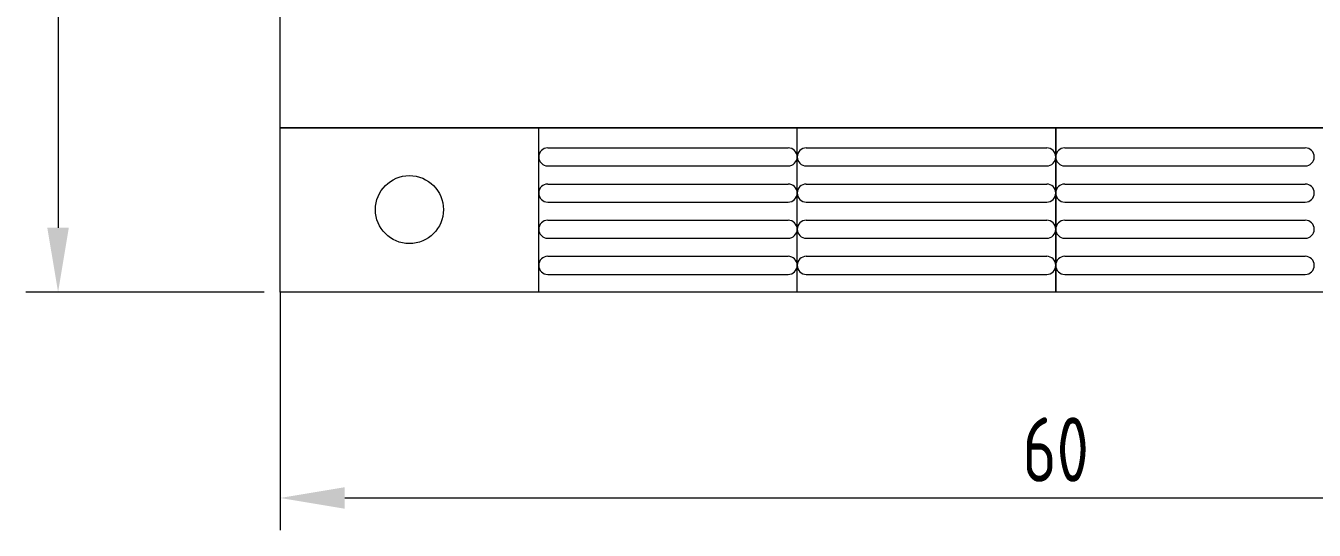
# Model space of a CAD drawing. Header units: millimetres. Extents: x 1414 to 7445, y -6250 to 7681.
# Drawn here: x 2496.62 to 2546.46, y -6088.73 to -6069.19 of the extents above; entities that cross this region are included whole.
import ezdxf

# ---------------------------------------------------------------- set-up
doc = ezdxf.new("R2010")
doc.units = ezdxf.units.MM
doc.layers.get('DEFPOINTS').update_dxf_attribs({"lineweight": 0})
doc.layers.add('Схемы и шкафы', color=7, linetype='Continuous')
doc.styles.get("Standard").update_dxf_attribs({"font": 'romans.shx', "width": 0.7, "height": 2.5})
doc.dimstyles.new('ISO-25', dxfattribs={"dimtxt": 2.5, "dimasz": 2.5, "dimexe": 1.25, "dimexo": 0.625, "dimtad": 1, "dimtxsty": 'Standard', "dimcen": 2.5, "dimadec": 0, "dimazin": 0, "dimtfac": 1, "dimtmove": 0, "dimatfit": 3, "dimfxl": 0, "dimarcsym": 0})

# ---------------------------------------------------------------- blocks, each defined once
blk = doc.blocks.new('*D78')
at = {"color": 0, "lineweight": -2, "transparency": 16777216}
for p, q in [((8.592, 214), (-0.625, 214)), ((0.625, 211.5), (0.625, 13.5)), ((8.592, 11), (-0.625, 11))]:
    blk.add_line(p, q, dxfattribs=at)
at = {"color": 0, "transparency": 16777216}
for points in [[(0.208, 211.5), (1.042, 211.5), (0.625, 214)], [(0.208, 13.5), (1.042, 13.5), (0.625, 11)]]:
    blk.add_solid(points, dxfattribs=at)
at = {"layer": 'DEFPOINTS', "color": 0, "transparency": 16777216}
for p in [(9.217, 214), (0.625, 11), (9.217, 11)]:
    blk.add_point(p, dxfattribs=at)
at = {"color": 0, "lineweight": 0, "transparency": 16777216, "insert": (-1.25, 112.5), "char_height": 2.5, "attachment_point": 5, "rotation": 90}
blk.add_mtext('203', dxfattribs=at)
blk = doc.blocks.new('*D79')
at = {"color": 0, "lineweight": -2, "transparency": 16777216}
for p, q in [((9.217, 11), (9.217, 1.783)), ((69.217, 10.375), (69.217, 1.783)), ((11.717, 3.033), (66.717, 3.033))]:
    blk.add_line(p, q, dxfattribs=at)
at = {"color": 0, "transparency": 16777216}
for points in [[(11.717, 3.45), (11.717, 2.616), (9.217, 3.033)], [(66.717, 3.45), (66.717, 2.616), (69.217, 3.033)]]:
    blk.add_solid(points, dxfattribs=at)
at = {"layer": 'DEFPOINTS', "color": 0, "transparency": 16777216}
for p in [(9.217, 11.625), (69.217, 11), (69.217, 3.033)]:
    blk.add_point(p, dxfattribs=at)
at = {"color": 0, "lineweight": 0, "transparency": 16777216, "insert": (39.217, 4.908), "char_height": 2.5, "attachment_point": 5}
blk.add_mtext('60', dxfattribs=at)
blk = doc.blocks.new('A$C0D7F3277')
at = {"color": 0, "lineweight": 0}
for p, q in [((9.217, 17.371), (9.217, 214)), ((9.217, 17.371), (69.217, 17.371)), ((19.217, 11), (19.217, 17.371)), ((29.217, 11), (29.217, 17.371)), ((39.217, 11), (39.217, 17.371)), ((39.217, 17.371), (39.217, 11)), ((19.567, 16.591), (28.867, 16.591)), ((29.567, 16.591), (38.867, 16.591)), ((39.567, 16.591), (48.867, 16.591)), ((19.567, 15.891), (28.867, 15.891)), ((29.567, 15.891), (38.867, 15.891)), ((39.567, 15.891), (48.867, 15.891)), ((19.567, 15.191), (28.867, 15.191)), ((29.567, 15.191), (38.867, 15.191)), ((39.567, 15.191), (48.867, 15.191)), ((19.567, 14.491), (28.867, 14.491)), ((29.567, 14.491), (38.867, 14.491)), ((39.567, 14.491), (48.867, 14.491)), ((19.567, 13.791), (28.867, 13.791)), ((29.567, 13.791), (38.867, 13.791)), ((39.567, 13.791), (48.867, 13.791)), ((19.567, 13.091), (28.867, 13.091)), ((29.567, 13.091), (38.867, 13.091)), ((39.567, 13.091), (48.867, 13.091)), ((19.567, 12.391), (28.867, 12.391)), ((29.567, 12.391), (38.867, 12.391)), ((39.567, 12.391), (48.867, 12.391)), ((19.567, 11.691), (28.867, 11.691)), ((29.567, 11.691), (38.867, 11.691)), ((39.567, 11.691), (48.867, 11.691))]:
    blk.add_line(p, q, dxfattribs=at)
for points in [[(9.217, 214), (69.217, 214), (69.217, 17.371), (9.217, 17.371)], [(9.217, 214), (69.217, 214), (69.217, 11), (9.217, 11)]]:
    blk.add_lwpolyline(points, close=True, dxfattribs=at)
blk.add_circle((14.217, 14.199), 1.316, dxfattribs=at)
for centre, start, end in [((19.567, 16.241), 90, 270), ((28.867, 16.241), 270, 90), ((29.567, 16.241), 90, 270), ((38.867, 16.241), 270, 90), ((39.567, 16.241), 90, 270), ((48.867, 16.241), 270, 90), ((19.567, 14.841), 90, 270), ((28.867, 14.841), 270, 90), ((29.567, 14.841), 90, 270), ((38.867, 14.841), 270, 90), ((39.567, 14.841), 90, 270), ((48.867, 14.841), 270, 90), ((19.567, 13.441), 90, 270), ((28.867, 13.441), 270, 90), ((29.567, 13.441), 90, 270), ((38.867, 13.441), 270, 90), ((39.567, 13.441), 90, 270), ((48.867, 13.441), 270, 90), ((19.567, 12.041), 90, 270), ((28.867, 12.041), 270, 90), ((29.567, 12.041), 90, 270), ((38.867, 12.041), 270, 90), ((39.567, 12.041), 90, 270), ((48.867, 12.041), 270, 90)]:
    blk.add_arc(centre, 0.35, start, end, dxfattribs=at)
for base, p1, p2, angle, picture, middle in [((0.625, 11), (9.217, 214), (9.217, 11), 90, '*D78', (-1.25, 112.5)), ((69.217, 3.033), (9.217, 11.625), (69.217, 11), 180, '*D79', (39.217, 4.908))]:
    dim = blk.add_linear_dim(base=base, p1=p1, p2=p2, angle=angle, dimstyle='ISO-25', dxfattribs=at)
    dim.commit()
    dim.dimension.update_dxf_attribs({"geometry": picture, "text_midpoint": middle})
blk = doc.blocks.new('*U77')
at = {"color": 0, "lineweight": 0}
blk.add_blockref('A$C0D7F3277', (1.386, 10.603), dxfattribs=at)

msp = doc.modelspace()

# ---------------------------------------------------------------- block references
at = {"layer": 'Схемы и шкафы', "color": 0, "lineweight": 20, "ltscale": 100}
msp.add_blockref('*U77', (2495.854, -6101.114), dxfattribs=at)

doc.saveas('drawing.dxf')
